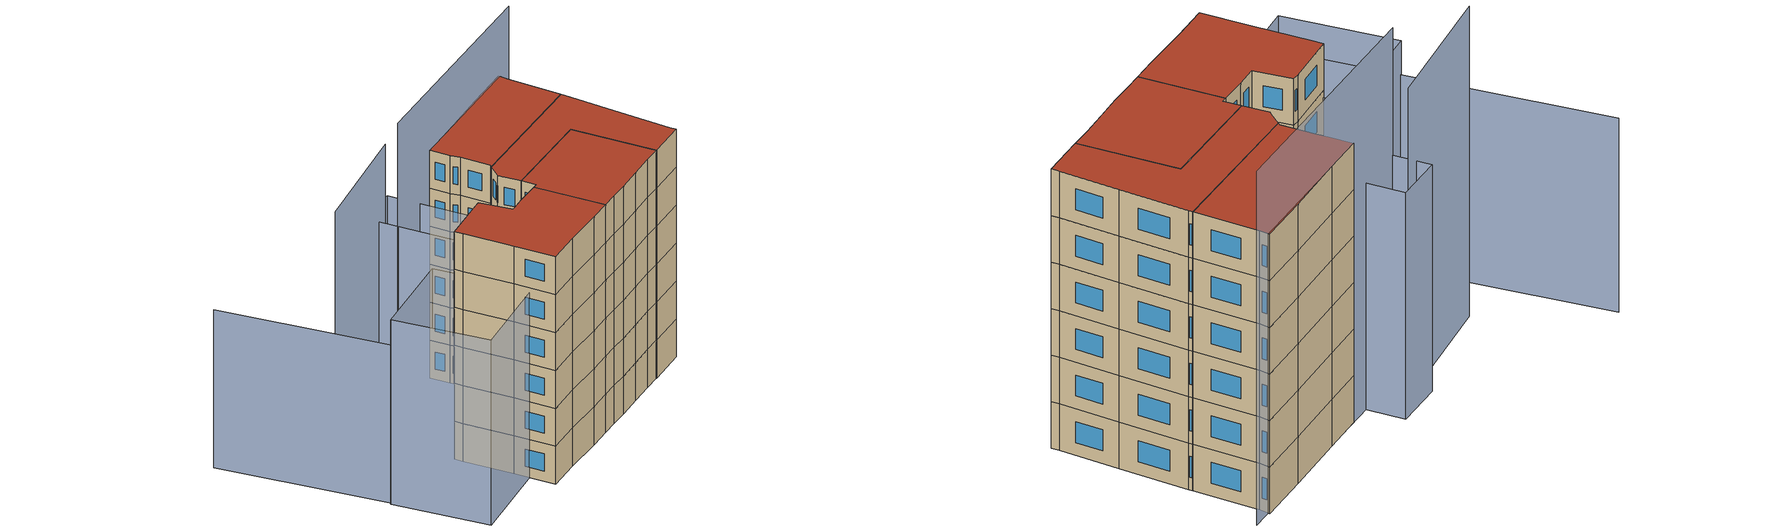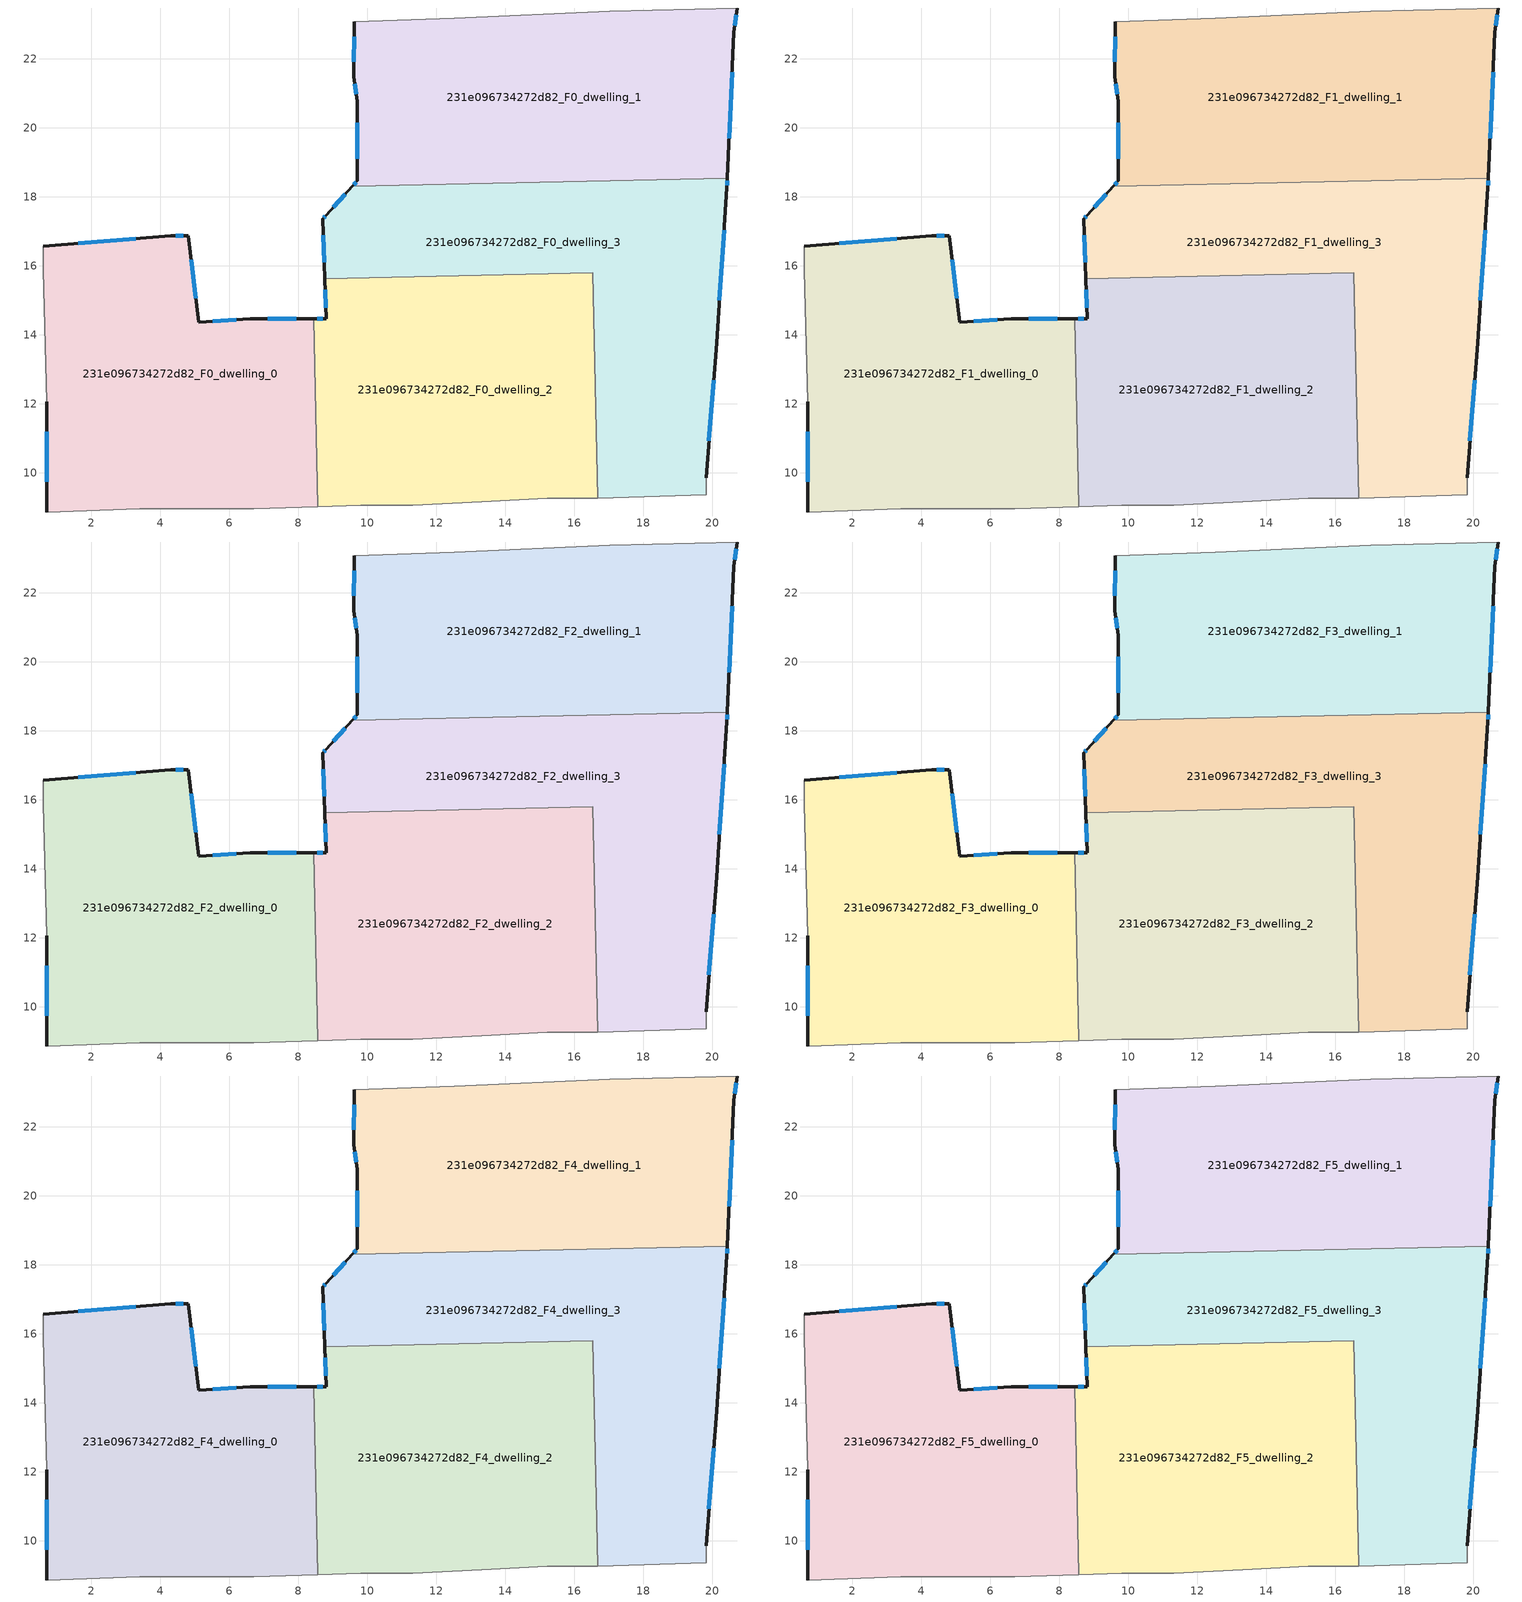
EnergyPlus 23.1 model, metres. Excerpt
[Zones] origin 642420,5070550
231e096734272d82_F0_dwelling_0
 floor ground (EU_floor_Construction): 8.45,14.46 8.56,9.02 6.71,8.96 3.41,8.96 0.71,8.86 0.71,12.07 0.61,15.87 0.61,16.57 4.31,16.87 4.81,16.87 5.11,14.37 6.61,14.46 z0
 wall outside (EU_wall_Construction): 0.71,12.07 0.71,8.86 / 8.45,14.46 6.61,14.46 5.11,14.37 4.81,16.87 4.31,16.87 0.61,16.57 z0:3
 wall adiabatic (EU_wall_Construction): 0.61,16.57 0.61,15.87 0.71,12.07 / 0.71,8.86 3.41,8.96 6.71,8.96 8.56,9.02 z0:3
 wall to 231e096734272d82_F0_dwelling_2 (EU_wall_Construction): 8.56,9.02 8.45,14.46 z0:3
 window (EU_Window_Construction): 0.71,11.18 0.71,9.74 / 3.29,16.79 1.63,16.65 / 4.68,16.87 4.45,16.87 / 5.03,15.05 4.9,16.18 / 6.2,14.44 5.53,14.39 / 7.94,14.46 7.12,14.46 z0.83:2.17
231e096734272d82_F0_dwelling_1
 floor ground (EU_floor_Construction): 20.73,23.47 20.63,22.77 20.44,18.53 9.57,18.3 9.72,18.47 9.72,20.77 9.62,21.47 9.62,23.07 12.52,23.17 17.02,23.37 z0
 wall outside (EU_wall_Construction): 9.62,23.07 9.62,21.47 9.72,20.77 9.72,18.47 9.57,18.3 / 20.44,18.53 20.63,22.77 20.73,23.47 z0:3
 wall adiabatic (EU_wall_Construction): 20.73,23.47 17.02,23.37 12.52,23.17 9.62,23.07 z0:3
 wall to 231e096734272d82_F0_dwelling_3 (EU_wall_Construction): 9.57,18.3 20.44,18.53 z0:3
 window (EU_Window_Construction): 9.68,18.42 9.61,18.35 / 9.72,20.14 9.72,19.1 / 9.64,21.28 9.69,20.96 / 9.62,22.63 9.62,21.91 / 20.65,22.96 20.7,23.28 / 20.49,19.7 20.57,21.6 z0.83:2.17
231e096734272d82_F0_dwelling_2
 floor ground (EU_floor_Construction): 16.54,15.79 16.67,9.26 16.62,9.26 15.22,9.26 13.32,9.16 11.31,9.06 9.81,9.06 8.56,9.02 8.45,14.46 8.81,14.46 8.78,15.62 z0
 wall outside (EU_wall_Construction): 8.78,15.62 8.81,14.46 8.45,14.46 z0:3
 wall adiabatic (EU_wall_Construction): 8.56,9.02 9.81,9.06 11.31,9.06 13.32,9.16 15.22,9.26 16.62,9.26 16.67,9.26 z0:3
 wall to 231e096734272d82_F0_dwelling_3 (EU_wall_Construction): 16.53,15.79 8.77,15.62 / 16.67,9.26 16.54,15.79 z0:3
 window (EU_Window_Construction): 8.71,14.46 8.55,14.46 / 8.79,15.3 8.8,14.78 z0.83:2.17
231e096734272d82_F0_dwelling_3
 floor ground (EU_floor_Construction): 20.44,18.53 20.43,18.26 20.12,13.76 19.82,9.86 19.82,9.36 16.67,9.26 16.54,15.79 8.78,15.62 8.72,17.37 8.82,17.47 9.57,18.3 z0
 wall outside (EU_wall_Construction): 19.82,9.86 20.12,13.76 20.43,18.26 20.44,18.53 / 9.57,18.3 8.82,17.47 8.72,17.37 8.78,15.62 z0:3
 wall adiabatic (EU_wall_Construction): 16.67,9.26 19.82,9.36 19.82,9.86 z0:3
 window (EU_Window_Construction): 19.9,10.93 20.04,12.69 / 8.73,16.89 8.76,16.1 / 8.79,17.44 8.74,17.39 / 9.36,18.07 9.02,17.7 / 20.43,18.34 20.43,18.46 / 20.21,15 20.34,17.02 z0.83:2.17
231e096734272d82_F1_dwelling_0
 floor to 231e096734272d82_F0_dwelling_0 (EU_floor_Construction): 8.45,14.46 8.56,9.02 6.71,8.96 3.41,8.96 0.71,8.86 0.71,12.07 0.61,15.87 0.61,16.57 4.31,16.87 4.81,16.87 5.11,14.37 6.61,14.46 z3
 wall outside (EU_wall_Construction): 0.71,12.07 0.71,8.86 / 8.45,14.46 6.61,14.46 5.11,14.37 4.81,16.87 4.31,16.87 0.61,16.57 z3:6
 wall adiabatic (EU_wall_Construction): 0.61,16.57 0.61,15.87 0.71,12.07 / 0.71,8.86 3.41,8.96 6.71,8.96 8.56,9.02 z3:6
 wall to 231e096734272d82_F1_dwelling_2 (EU_wall_Construction): 8.56,9.02 8.45,14.46 z3:6
 window (EU_Window_Construction): 0.71,11.18 0.71,9.74 / 3.29,16.79 1.63,16.65 / 4.68,16.87 4.45,16.87 / 5.03,15.05 4.9,16.18 / 6.2,14.44 5.53,14.39 / 7.94,14.46 7.12,14.46 z3.83:5.17
231e096734272d82_F1_dwelling_1
 floor to 231e096734272d82_F0_dwelling_1 (EU_floor_Construction): 20.73,23.47 20.63,22.77 20.44,18.53 9.57,18.3 9.72,18.47 9.72,20.77 9.62,21.47 9.62,23.07 12.52,23.17 17.02,23.37 z3
 wall outside (EU_wall_Construction): 9.62,23.07 9.62,21.47 9.72,20.77 9.72,18.47 9.57,18.3 / 20.44,18.53 20.63,22.77 20.73,23.47 z3:6
 wall adiabatic (EU_wall_Construction): 20.73,23.47 17.02,23.37 12.52,23.17 9.62,23.07 z3:6
 wall to 231e096734272d82_F1_dwelling_3 (EU_wall_Construction): 9.57,18.3 20.44,18.53 z3:6
 window (EU_Window_Construction): 9.68,18.42 9.61,18.35 / 9.72,20.14 9.72,19.1 / 9.64,21.28 9.69,20.96 / 9.62,22.63 9.62,21.91 / 20.65,22.96 20.7,23.28 / 20.49,19.7 20.57,21.6 z3.83:5.17
231e096734272d82_F1_dwelling_2
 floor to 231e096734272d82_F0_dwelling_2 (EU_floor_Construction): 16.53,15.79 16.67,9.26 16.62,9.26 15.22,9.26 13.32,9.16 11.31,9.06 9.81,9.06 8.56,9.02 8.45,14.46 8.81,14.46 8.77,15.62 z3
 wall outside (EU_wall_Construction): 8.78,15.62 8.81,14.46 8.45,14.46 z3:6
 wall adiabatic (EU_wall_Construction): 8.56,9.02 9.81,9.06 11.31,9.06 13.32,9.16 15.22,9.26 16.62,9.26 16.67,9.26 z3:6
 wall to 231e096734272d82_F1_dwelling_3 (EU_wall_Construction): 16.53,15.79 8.77,15.62 / 16.67,9.26 16.54,15.79 z3:6
 window (EU_Window_Construction): 8.71,14.46 8.55,14.46 / 8.79,15.3 8.8,14.78 z3.83:5.17
231e096734272d82_F1_dwelling_3
 floor to 231e096734272d82_F0_dwelling_3 (EU_floor_Construction): 20.44,18.53 20.42,18.26 20.12,13.76 19.82,9.86 19.82,9.36 16.67,9.26 16.53,15.79 8.77,15.62 8.72,17.37 8.82,17.47 9.57,18.3 z3
 wall outside (EU_wall_Construction): 19.82,9.86 20.12,13.76 20.43,18.26 20.44,18.53 / 9.57,18.3 8.82,17.47 8.72,17.37 8.78,15.62 z3:6
 wall adiabatic (EU_wall_Construction): 16.67,9.26 19.82,9.36 19.82,9.86 z3:6
 window (EU_Window_Construction): 19.9,10.93 20.04,12.69 / 8.73,16.89 8.76,16.1 / 8.79,17.44 8.74,17.39 / 9.36,18.07 9.02,17.7 / 20.43,18.34 20.43,18.46 / 20.21,15 20.34,17.02 z3.83:5.17
231e096734272d82_F2_dwelling_0
 floor to 231e096734272d82_F1_dwelling_0 (EU_floor_Construction): 8.45,14.46 8.56,9.02 6.71,8.96 3.41,8.96 0.71,8.86 0.71,12.07 0.61,15.87 0.61,16.57 4.31,16.87 4.81,16.87 5.11,14.37 6.61,14.46 z6
 wall outside (EU_wall_Construction): 0.71,12.07 0.71,8.86 / 8.45,14.46 6.61,14.46 5.11,14.37 4.81,16.87 4.31,16.87 0.61,16.57 z6:9
 wall adiabatic (EU_wall_Construction): 0.61,16.57 0.61,15.87 0.71,12.07 / 0.71,8.86 3.41,8.96 6.71,8.96 8.56,9.02 z6:9
 wall to 231e096734272d82_F2_dwelling_2 (EU_wall_Construction): 8.56,9.02 8.45,14.46 z6:9
 window (EU_Window_Construction): 0.71,11.18 0.71,9.74 / 3.29,16.79 1.63,16.65 / 4.68,16.87 4.45,16.87 / 5.03,15.05 4.9,16.18 / 6.2,14.44 5.53,14.39 / 7.94,14.46 7.12,14.46 z6.83:8.17
231e096734272d82_F2_dwelling_1
 floor to 231e096734272d82_F1_dwelling_1 (EU_floor_Construction): 20.73,23.47 20.63,22.77 20.44,18.53 9.57,18.3 9.72,18.47 9.72,20.77 9.62,21.47 9.62,23.07 12.52,23.17 17.02,23.37 z6
 wall outside (EU_wall_Construction): 9.62,23.07 9.62,21.47 9.72,20.77 9.72,18.47 9.57,18.3 / 20.44,18.53 20.63,22.77 20.73,23.47 z6:9
 wall adiabatic (EU_wall_Construction): 20.73,23.47 17.02,23.37 12.52,23.17 9.62,23.07 z6:9
 wall to 231e096734272d82_F2_dwelling_3 (EU_wall_Construction): 9.57,18.3 20.44,18.53 z6:9
 window (EU_Window_Construction): 9.68,18.42 9.61,18.35 / 9.72,20.14 9.72,19.1 / 9.64,21.28 9.69,20.96 / 9.62,22.63 9.62,21.91 / 20.65,22.96 20.7,23.28 / 20.49,19.7 20.57,21.6 z6.83:8.17
231e096734272d82_F2_dwelling_2
 floor to 231e096734272d82_F1_dwelling_2 (EU_floor_Construction): 16.53,15.79 16.67,9.26 16.62,9.26 15.22,9.26 13.32,9.16 11.31,9.06 9.81,9.06 8.56,9.02 8.45,14.46 8.81,14.46 8.77,15.62 z6
 wall outside (EU_wall_Construction): 8.78,15.62 8.81,14.46 8.45,14.46 z6:9
 wall adiabatic (EU_wall_Construction): 8.56,9.02 9.81,9.06 11.31,9.06 13.32,9.16 15.22,9.26 16.62,9.26 16.67,9.26 z6:9
 wall to 231e096734272d82_F2_dwelling_3 (EU_wall_Construction): 16.53,15.79 8.77,15.62 / 16.67,9.26 16.54,15.79 z6:9
 window (EU_Window_Construction): 8.71,14.46 8.55,14.46 / 8.79,15.3 8.8,14.78 z6.83:8.17
231e096734272d82_F2_dwelling_3
 floor to 231e096734272d82_F1_dwelling_3 (EU_floor_Construction): 20.44,18.53 20.42,18.26 20.12,13.76 19.82,9.86 19.82,9.36 16.67,9.26 16.53,15.79 8.77,15.62 8.72,17.37 8.82,17.47 9.57,18.3 z6
 wall outside (EU_wall_Construction): 19.82,9.86 20.12,13.76 20.43,18.26 20.44,18.53 / 9.57,18.3 8.82,17.47 8.72,17.37 8.78,15.62 z6:9
 wall adiabatic (EU_wall_Construction): 16.67,9.26 19.82,9.36 19.82,9.86 z6:9
 window (EU_Window_Construction): 19.9,10.93 20.04,12.69 / 8.73,16.89 8.76,16.1 / 8.79,17.44 8.74,17.39 / 9.36,18.07 9.02,17.7 / 20.43,18.34 20.43,18.46 / 20.21,15 20.34,17.02 z6.83:8.17
231e096734272d82_F3_dwelling_0
 floor to 231e096734272d82_F2_dwelling_0 (EU_floor_Construction): 8.45,14.46 8.56,9.02 6.71,8.96 3.41,8.96 0.71,8.86 0.71,12.07 0.61,15.87 0.61,16.57 4.31,16.87 4.81,16.87 5.11,14.37 6.61,14.46 z9
 wall outside (EU_wall_Construction): 0.71,12.07 0.71,8.86 / 8.45,14.46 6.61,14.46 5.11,14.37 4.81,16.87 4.31,16.87 0.61,16.57 z9:12
 wall adiabatic (EU_wall_Construction): 0.61,16.57 0.61,15.87 0.71,12.07 / 0.71,8.86 3.41,8.96 6.71,8.96 8.56,9.02 z9:12
 wall to 231e096734272d82_F3_dwelling_2 (EU_wall_Construction): 8.56,9.02 8.45,14.46 z9:12
 window (EU_Window_Construction): 0.71,11.18 0.71,9.74 / 3.29,16.79 1.63,16.65 / 4.68,16.87 4.45,16.87 / 5.03,15.05 4.9,16.18 / 6.2,14.44 5.53,14.39 / 7.94,14.46 7.12,14.46 z9.83:11.17
231e096734272d82_F3_dwelling_1
 floor to 231e096734272d82_F2_dwelling_1 (EU_floor_Construction): 20.73,23.47 20.63,22.77 20.44,18.53 9.57,18.3 9.72,18.47 9.72,20.77 9.62,21.47 9.62,23.07 12.52,23.17 17.02,23.37 z9
 wall outside (EU_wall_Construction): 9.62,23.07 9.62,21.47 9.72,20.77 9.72,18.47 9.57,18.3 / 20.44,18.53 20.63,22.77 20.73,23.47 z9:12
 wall adiabatic (EU_wall_Construction): 20.73,23.47 17.02,23.37 12.52,23.17 9.62,23.07 z9:12
 wall to 231e096734272d82_F3_dwelling_3 (EU_wall_Construction): 9.57,18.3 20.44,18.53 z9:12
 window (EU_Window_Construction): 9.68,18.42 9.61,18.35 / 9.72,20.14 9.72,19.1 / 9.64,21.28 9.69,20.96 / 9.62,22.63 9.62,21.91 / 20.65,22.96 20.7,23.28 / 20.49,19.7 20.57,21.6 z9.83:11.17
231e096734272d82_F3_dwelling_2
 floor to 231e096734272d82_F2_dwelling_2 (EU_floor_Construction): 16.53,15.79 16.67,9.26 16.62,9.26 15.22,9.26 13.32,9.16 11.31,9.06 9.81,9.06 8.56,9.02 8.45,14.46 8.81,14.46 8.77,15.62 z9
 wall outside (EU_wall_Construction): 8.78,15.62 8.81,14.46 8.45,14.46 z9:12
 wall adiabatic (EU_wall_Construction): 8.56,9.02 9.81,9.06 11.31,9.06 13.32,9.16 15.22,9.26 16.62,9.26 16.67,9.26 z9:12
 wall to 231e096734272d82_F3_dwelling_3 (EU_wall_Construction): 16.53,15.79 8.77,15.62 / 16.67,9.26 16.54,15.79 z9:12
 window (EU_Window_Construction): 8.71,14.46 8.55,14.46 / 8.79,15.3 8.8,14.78 z9.83:11.17
231e096734272d82_F3_dwelling_3
 floor to 231e096734272d82_F2_dwelling_3 (EU_floor_Construction): 20.44,18.53 20.42,18.26 20.12,13.76 19.82,9.86 19.82,9.36 16.67,9.26 16.53,15.79 8.77,15.62 8.72,17.37 8.82,17.47 9.57,18.3 z9
 wall outside (EU_wall_Construction): 19.82,9.86 20.12,13.76 20.43,18.26 20.44,18.53 / 9.57,18.3 8.82,17.47 8.72,17.37 8.78,15.62 z9:12
 wall adiabatic (EU_wall_Construction): 16.67,9.26 19.82,9.36 19.82,9.86 z9:12
 window (EU_Window_Construction): 19.9,10.93 20.04,12.69 / 8.73,16.89 8.76,16.1 / 8.79,17.44 8.74,17.39 / 9.36,18.07 9.02,17.7 / 20.43,18.34 20.43,18.46 / 20.21,15 20.34,17.02 z9.83:11.17
231e096734272d82_F4_dwelling_0
 floor to 231e096734272d82_F3_dwelling_0 (EU_floor_Construction): 8.45,14.46 8.56,9.02 6.71,8.96 3.41,8.96 0.71,8.86 0.71,12.07 0.61,15.87 0.61,16.57 4.31,16.87 4.81,16.87 5.11,14.37 6.61,14.46 z12
 wall outside (EU_wall_Construction): 0.71,12.07 0.71,8.86 / 8.45,14.46 6.61,14.46 5.11,14.37 4.81,16.87 4.31,16.87 0.61,16.57 z12:15
 wall adiabatic (EU_wall_Construction): 0.61,16.57 0.61,15.87 0.71,12.07 / 0.71,8.86 3.41,8.96 6.71,8.96 8.56,9.02 z12:15
 wall to 231e096734272d82_F4_dwelling_2 (EU_wall_Construction): 8.56,9.02 8.45,14.46 z12:15
 window (EU_Window_Construction): 0.71,11.18 0.71,9.74 / 3.29,16.79 1.63,16.65 / 4.68,16.87 4.45,16.87 / 5.03,15.05 4.9,16.18 / 6.2,14.44 5.53,14.39 / 7.94,14.46 7.12,14.46 z12.83:14.17
231e096734272d82_F4_dwelling_1
 floor to 231e096734272d82_F3_dwelling_1 (EU_floor_Construction): 20.73,23.47 20.63,22.77 20.44,18.53 9.57,18.3 9.72,18.47 9.72,20.77 9.62,21.47 9.62,23.07 12.52,23.17 17.02,23.37 z12
 wall outside (EU_wall_Construction): 9.62,23.07 9.62,21.47 9.72,20.77 9.72,18.47 9.57,18.3 / 20.44,18.53 20.63,22.77 20.73,23.47 z12:15
 wall adiabatic (EU_wall_Construction): 20.73,23.47 17.02,23.37 12.52,23.17 9.62,23.07 z12:15
 wall to 231e096734272d82_F4_dwelling_3 (EU_wall_Construction): 9.57,18.3 20.44,18.53 z12:15
 window (EU_Window_Construction): 9.68,18.42 9.61,18.35 / 9.72,20.14 9.72,19.1 / 9.64,21.28 9.69,20.96 / 9.62,22.63 9.62,21.91 / 20.65,22.96 20.7,23.28 / 20.49,19.7 20.57,21.6 z12.83:14.17
231e096734272d82_F4_dwelling_2
 floor to 231e096734272d82_F3_dwelling_2 (EU_floor_Construction): 16.53,15.79 16.67,9.26 16.62,9.26 15.22,9.26 13.32,9.16 11.31,9.06 9.81,9.06 8.56,9.02 8.45,14.46 8.81,14.46 8.77,15.62 z12
 wall outside (EU_wall_Construction): 8.78,15.62 8.81,14.46 8.45,14.46 z12:15
 wall adiabatic (EU_wall_Construction): 8.56,9.02 9.81,9.06 11.31,9.06 13.32,9.16 15.22,9.26 16.62,9.26 16.67,9.26 z12:15
 wall to 231e096734272d82_F4_dwelling_3 (EU_wall_Construction): 16.53,15.79 8.77,15.62 / 16.67,9.26 16.54,15.79 z12:15
 window (EU_Window_Construction): 8.71,14.46 8.55,14.46 / 8.79,15.3 8.8,14.78 z12.83:14.17
231e096734272d82_F4_dwelling_3
 floor to 231e096734272d82_F3_dwelling_3 (EU_floor_Construction): 20.44,18.53 20.42,18.26 20.12,13.76 19.82,9.86 19.82,9.36 16.67,9.26 16.53,15.79 8.77,15.62 8.72,17.37 8.82,17.47 9.57,18.3 z12
 wall outside (EU_wall_Construction): 19.82,9.86 20.12,13.76 20.43,18.26 20.44,18.53 / 9.57,18.3 8.82,17.47 8.72,17.37 8.78,15.62 z12:15
 wall adiabatic (EU_wall_Construction): 16.67,9.26 19.82,9.36 19.82,9.86 z12:15
 window (EU_Window_Construction): 19.9,10.93 20.04,12.69 / 8.73,16.89 8.76,16.1 / 8.79,17.44 8.74,17.39 / 9.36,18.07 9.02,17.7 / 20.43,18.34 20.43,18.46 / 20.21,15 20.34,17.02 z12.83:14.17
231e096734272d82_F5_dwelling_0
 floor to 231e096734272d82_F4_dwelling_0 (EU_floor_Construction): 8.45,14.46 8.56,9.02 6.71,8.96 3.41,8.96 0.71,8.86 0.71,12.07 0.61,15.87 0.61,16.57 4.31,16.87 4.81,16.87 5.11,14.37 6.61,14.46 z15
 wall outside (EU_wall_Construction): 0.71,12.07 0.71,8.86 / 8.45,14.46 6.61,14.46 5.11,14.37 4.81,16.87 4.31,16.87 0.61,16.57 z15:18
 wall adiabatic (EU_wall_Construction): 0.61,16.57 0.61,15.87 0.71,12.07 / 0.71,8.86 3.41,8.96 6.71,8.96 8.56,9.02 z15:18
 wall to 231e096734272d82_F5_dwelling_2 (EU_wall_Construction): 8.56,9.02 8.45,14.46 z15:18
 window (EU_Window_Construction): 0.71,11.18 0.71,9.74 / 3.29,16.79 1.63,16.65 / 4.68,16.87 4.45,16.87 / 5.03,15.05 4.9,16.18 / 6.2,14.44 5.53,14.39 / 7.94,14.46 7.12,14.46 z15.83:17.17
 roof outside (EU_roof_Construction): 8.56,9.02 8.45,14.46 6.61,14.46 5.11,14.37 4.81,16.87 4.31,16.87 0.61,16.57 0.61,15.87 0.71,12.07 0.71,8.86 3.41,8.96 6.71,8.96 z18
231e096734272d82_F5_dwelling_1
 floor to 231e096734272d82_F4_dwelling_1 (EU_floor_Construction): 20.73,23.47 20.63,22.77 20.44,18.53 9.57,18.3 9.72,18.47 9.72,20.77 9.62,21.47 9.62,23.07 12.52,23.17 17.02,23.37 z15
 wall outside (EU_wall_Construction): 9.62,23.07 9.62,21.47 9.72,20.77 9.72,18.47 9.57,18.3 / 20.44,18.53 20.63,22.77 20.73,23.47 z15:18
 wall adiabatic (EU_wall_Construction): 20.73,23.47 17.02,23.37 12.52,23.17 9.62,23.07 z15:18
 wall to 231e096734272d82_F5_dwelling_3 (EU_wall_Construction): 9.57,18.3 20.44,18.53 z15:18
 window (EU_Window_Construction): 9.68,18.42 9.61,18.35 / 9.72,20.14 9.72,19.1 / 9.64,21.28 9.69,20.96 / 9.62,22.63 9.62,21.91 / 20.65,22.96 20.7,23.28 / 20.49,19.7 20.57,21.6 z15.83:17.17
 roof outside (EU_roof_Construction): 20.44,18.53 20.63,22.77 20.73,23.47 17.02,23.37 12.52,23.17 9.62,23.07 9.62,21.47 9.72,20.77 9.72,18.47 9.57,18.3 z18
231e096734272d82_F5_dwelling_2
 floor to 231e096734272d82_F4_dwelling_2 (EU_floor_Construction): 16.53,15.79 16.67,9.26 16.62,9.26 15.22,9.26 13.32,9.16 11.31,9.06 9.81,9.06 8.56,9.02 8.45,14.46 8.81,14.46 8.77,15.62 z15
 wall outside (EU_wall_Construction): 8.78,15.62 8.81,14.46 8.45,14.46 z15:18
 wall adiabatic (EU_wall_Construction): 8.56,9.02 9.81,9.06 11.31,9.06 13.32,9.16 15.22,9.26 16.62,9.26 16.67,9.26 z15:18
 wall to 231e096734272d82_F5_dwelling_3 (EU_wall_Construction): 16.53,15.79 8.77,15.62 / 16.67,9.26 16.54,15.79 z15:18
 window (EU_Window_Construction): 8.71,14.46 8.55,14.46 / 8.79,15.3 8.8,14.78 z15.83:17.17
 roof outside (EU_roof_Construction): 16.67,9.26 16.54,15.79 8.78,15.62 8.81,14.46 8.45,14.46 8.56,9.02 9.81,9.06 11.31,9.06 13.32,9.16 15.22,9.26 16.62,9.26 z18
231e096734272d82_F5_dwelling_3
 floor to 231e096734272d82_F4_dwelling_3 (EU_floor_Construction): 20.44,18.53 20.42,18.26 20.12,13.76 19.82,9.86 19.82,9.36 16.67,9.26 16.53,15.79 8.77,15.62 8.72,17.37 8.82,17.47 9.57,18.3 z15
 wall outside (EU_wall_Construction): 19.82,9.86 20.12,13.76 20.43,18.26 20.44,18.53 / 9.57,18.3 8.82,17.47 8.72,17.37 8.78,15.62 z15:18
 wall adiabatic (EU_wall_Construction): 16.67,9.26 19.82,9.36 19.82,9.86 z15:18
 window (EU_Window_Construction): 19.9,10.93 20.04,12.69 / 8.73,16.89 8.76,16.1 / 8.79,17.44 8.74,17.39 / 9.36,18.07 9.02,17.7 / 20.43,18.34 20.43,18.46 / 20.21,15 20.34,17.02 z15.83:17.17
 roof outside (EU_roof_Construction): 19.82,9.36 19.82,9.86 20.12,13.76 20.43,18.26 20.44,18.53 9.57,18.3 8.82,17.47 8.72,17.37 8.78,15.62 16.54,15.79 16.67,9.26 z18
shading: -7.89,30.68 -5.97,10.49 z0:12.5; -6.18,10.28 -6.81,17.64 / -6.81,17.64 0.61,18.27 / 0.61,18.27 1.24,10.91 / 1.24,10.91 -6.18,10.28 / 4.78,17.66 4.6,25.4 / 4.6,25.4 8.01,25.48 / 8.01,25.48 8.19,17.74 / 8.19,17.74 4.78,17.66 z0:14.6; 5.91,24.57 -3.73,23.47 z0:20; 22.17,23.41 4.59,22.93 z0:22.8
[Building]
EU S2 Campaign: North Axis=0; Terrain=City; Solar Distribution=FullExterior
[Site:Location]
Lyon-Bron: Latitude=45.75; Longitude=5; Time Zone=1; Elevation=198
[SizingPeriod:WeatherFileDays]
AnnualSizingPeriod: Begin Month=1; Begin Day of Month=1; End Month=12; End Day of Month=31; Day of Week for Start Day=Monday; Use Weather File Daylight Saving Period=No; Use Weather File Rain and Snow Indicators=No
[MATERIAL]
EU_InternalMass_Material: Roughness=MediumRough; Thickness=0.1; Conductivity=1; Density=1800; Specific Heat=900; Thermal Absorptance=0.9; Solar Absorptance=0.7; Visible Absorptance=0.7
[MATERIAL:NOMASS] Roughness=MediumRough; Thermal Absorptance=0.9; Solar Absorptance=0.7; Visible Absorptance=0.7
Name | Thermal Resistance
EU_wall_NoMass | 0.87146
EU_roof_NoMass | 0.842276
EU_floor_NoMass | 0.496999
[WINDOWMATERIAL:SIMPLEGLAZINGSYSTEM]
EU_Window_SimpleGlazing: UFactor=2.2525; Solar Heat Gain Coefficient=0.76; Visible Transmittance=0.76
[CONSTRUCTION]
EU_wall_Construction: EU_wall_NoMass
EU_roof_Construction: EU_roof_NoMass
EU_floor_Construction: EU_floor_NoMass
EU_Window_Construction: EU_Window_SimpleGlazing
EU_InternalMass_Construction: EU_InternalMass_Material
[ZONE] Type=1; Multiplier=1; Ceiling Height=autocalculate; Floor Area=autocalculate; Part of Total Floor Area=Yes
Name | Volume
231e096734272d82_F0_dwelling_0 | 158.548
231e096734272d82_F1_dwelling_0; 231e096734272d82_F2_dwelling_0; 231e096734272d82_F3_dwelling_0; 231e096734272d82_F4_dwelling_0; 231e096734272d82_F5_dwelling_0 | 158.55
231e096734272d82_F0_dwelling_1 | 158.544
231e096734272d82_F1_dwelling_1; 231e096734272d82_F2_dwelling_1; 231e096734272d82_F3_dwelling_1; 231e096734272d82_F4_dwelling_1; 231e096734272d82_F5_dwelling_1 | 158.547
231e096734272d82_F0_dwelling_2 | 158.543
231e096734272d82_F1_dwelling_2; 231e096734272d82_F2_dwelling_2; 231e096734272d82_F3_dwelling_2; 231e096734272d82_F4_dwelling_2; 231e096734272d82_F5_dwelling_2 | 158.542
231e096734272d82_F0_dwelling_3 | 158.563
231e096734272d82_F1_dwelling_3; 231e096734272d82_F2_dwelling_3; 231e096734272d82_F3_dwelling_3; 231e096734272d82_F4_dwelling_3; 231e096734272d82_F5_dwelling_3 | 158.562
[INTERNALMASS] Construction=EU_InternalMass_Construction
Name | Zone or ZoneList | Surface Area
231e096734272d82_F0_dwelling_0_EU_InternalMass | 231e096734272d82_F0_dwelling_0 | 52.8497
231e096734272d82_F0_dwelling_1_EU_InternalMass | 231e096734272d82_F0_dwelling_1 | 52.847
231e096734272d82_F0_dwelling_2_EU_InternalMass | 231e096734272d82_F0_dwelling_2 | 52.8473
231e096734272d82_F0_dwelling_3_EU_InternalMass | 231e096734272d82_F0_dwelling_3 | 52.8544
231e096734272d82_F1_dwelling_0_EU_InternalMass | 231e096734272d82_F1_dwelling_0 | 52.8497
231e096734272d82_F1_dwelling_1_EU_InternalMass | 231e096734272d82_F1_dwelling_1 | 52.847
231e096734272d82_F1_dwelling_2_EU_InternalMass | 231e096734272d82_F1_dwelling_2 | 52.8473
231e096734272d82_F1_dwelling_3_EU_InternalMass | 231e096734272d82_F1_dwelling_3 | 52.8544
231e096734272d82_F2_dwelling_0_EU_InternalMass | 231e096734272d82_F2_dwelling_0 | 52.8497
231e096734272d82_F2_dwelling_1_EU_InternalMass | 231e096734272d82_F2_dwelling_1 | 52.847
231e096734272d82_F2_dwelling_2_EU_InternalMass | 231e096734272d82_F2_dwelling_2 | 52.8473
231e096734272d82_F2_dwelling_3_EU_InternalMass | 231e096734272d82_F2_dwelling_3 | 52.8544
231e096734272d82_F3_dwelling_0_EU_InternalMass | 231e096734272d82_F3_dwelling_0 | 52.8497
231e096734272d82_F3_dwelling_1_EU_InternalMass | 231e096734272d82_F3_dwelling_1 | 52.847
231e096734272d82_F3_dwelling_2_EU_InternalMass | 231e096734272d82_F3_dwelling_2 | 52.8473
231e096734272d82_F3_dwelling_3_EU_InternalMass | 231e096734272d82_F3_dwelling_3 | 52.8544
231e096734272d82_F4_dwelling_0_EU_InternalMass | 231e096734272d82_F4_dwelling_0 | 52.8497
231e096734272d82_F4_dwelling_1_EU_InternalMass | 231e096734272d82_F4_dwelling_1 | 52.847
231e096734272d82_F4_dwelling_2_EU_InternalMass | 231e096734272d82_F4_dwelling_2 | 52.8473
231e096734272d82_F4_dwelling_3_EU_InternalMass | 231e096734272d82_F4_dwelling_3 | 52.8544
231e096734272d82_F5_dwelling_0_EU_InternalMass | 231e096734272d82_F5_dwelling_0 | 52.8497
231e096734272d82_F5_dwelling_1_EU_InternalMass | 231e096734272d82_F5_dwelling_1 | 52.847
231e096734272d82_F5_dwelling_2_EU_InternalMass | 231e096734272d82_F5_dwelling_2 | 52.8473
231e096734272d82_F5_dwelling_3_EU_InternalMass | 231e096734272d82_F5_dwelling_3 | 52.8544
[OTHEREQUIPMENT] Fuel Type=Electricity; Design Level Calculation Method=Watts/Area; Power per Zone Floor Area=1; Fraction Latent=0; Fraction Radiant=0; Fraction Lost=0; Carbon Dioxide Generation Rate=0; EndUse Subcategory=EU_Step8_InternalGains
Name | Zone or ZoneList or Space or SpaceList | Schedule
EU_Step8_InternalGain_231e096734272d82_F0_dwelling_0_f000 | 231e096734272d82_F0_dwelling_0 | EU_Step8_GainSchedule_231e096734272d82_F0_dwelling_0_f000
EU_Step8_InternalGain_231e096734272d82_F0_dwelling_1_f000 | 231e096734272d82_F0_dwelling_1 | EU_Step8_GainSchedule_231e096734272d82_F0_dwelling_1_f000
EU_Step8_InternalGain_231e096734272d82_F0_dwelling_2_f000 | 231e096734272d82_F0_dwelling_2 | EU_Step8_GainSchedule_231e096734272d82_F0_dwelling_2_f000
EU_Step8_InternalGain_231e096734272d82_F0_dwelling_3_f000 | 231e096734272d82_F0_dwelling_3 | EU_Step8_GainSchedule_231e096734272d82_F0_dwelling_3_f000
EU_Step8_InternalGain_231e096734272d82_F1_dwelling_0_f000 | 231e096734272d82_F1_dwelling_0 | EU_Step8_GainSchedule_231e096734272d82_F1_dwelling_0_f000
EU_Step8_InternalGain_231e096734272d82_F1_dwelling_1_f000 | 231e096734272d82_F1_dwelling_1 | EU_Step8_GainSchedule_231e096734272d82_F1_dwelling_1_f000
EU_Step8_InternalGain_231e096734272d82_F1_dwelling_2_f000 | 231e096734272d82_F1_dwelling_2 | EU_Step8_GainSchedule_231e096734272d82_F1_dwelling_2_f000
EU_Step8_InternalGain_231e096734272d82_F1_dwelling_3_f000 | 231e096734272d82_F1_dwelling_3 | EU_Step8_GainSchedule_231e096734272d82_F1_dwelling_3_f000
EU_Step8_InternalGain_231e096734272d82_F2_dwelling_0_f000 | 231e096734272d82_F2_dwelling_0 | EU_Step8_GainSchedule_231e096734272d82_F2_dwelling_0_f000
EU_Step8_InternalGain_231e096734272d82_F2_dwelling_1_f000 | 231e096734272d82_F2_dwelling_1 | EU_Step8_GainSchedule_231e096734272d82_F2_dwelling_1_f000
EU_Step8_InternalGain_231e096734272d82_F2_dwelling_2_f000 | 231e096734272d82_F2_dwelling_2 | EU_Step8_GainSchedule_231e096734272d82_F2_dwelling_2_f000
EU_Step8_InternalGain_231e096734272d82_F2_dwelling_3_f000 | 231e096734272d82_F2_dwelling_3 | EU_Step8_GainSchedule_231e096734272d82_F2_dwelling_3_f000
EU_Step8_InternalGain_231e096734272d82_F3_dwelling_0_f000 | 231e096734272d82_F3_dwelling_0 | EU_Step8_GainSchedule_231e096734272d82_F3_dwelling_0_f000
EU_Step8_InternalGain_231e096734272d82_F3_dwelling_1_f000 | 231e096734272d82_F3_dwelling_1 | EU_Step8_GainSchedule_231e096734272d82_F3_dwelling_1_f000
EU_Step8_InternalGain_231e096734272d82_F3_dwelling_2_f000 | 231e096734272d82_F3_dwelling_2 | EU_Step8_GainSchedule_231e096734272d82_F3_dwelling_2_f000
EU_Step8_InternalGain_231e096734272d82_F3_dwelling_3_f000 | 231e096734272d82_F3_dwelling_3 | EU_Step8_GainSchedule_231e096734272d82_F3_dwelling_3_f000
EU_Step8_InternalGain_231e096734272d82_F4_dwelling_0_f000 | 231e096734272d82_F4_dwelling_0 | EU_Step8_GainSchedule_231e096734272d82_F4_dwelling_0_f000
EU_Step8_InternalGain_231e096734272d82_F4_dwelling_1_f000 | 231e096734272d82_F4_dwelling_1 | EU_Step8_GainSchedule_231e096734272d82_F4_dwelling_1_f000
EU_Step8_InternalGain_231e096734272d82_F4_dwelling_2_f000 | 231e096734272d82_F4_dwelling_2 | EU_Step8_GainSchedule_231e096734272d82_F4_dwelling_2_f000
EU_Step8_InternalGain_231e096734272d82_F4_dwelling_3_f000 | 231e096734272d82_F4_dwelling_3 | EU_Step8_GainSchedule_231e096734272d82_F4_dwelling_3_f000
EU_Step8_InternalGain_231e096734272d82_F5_dwelling_0_f000 | 231e096734272d82_F5_dwelling_0 | EU_Step8_GainSchedule_231e096734272d82_F5_dwelling_0_f000
EU_Step8_InternalGain_231e096734272d82_F5_dwelling_1_f000 | 231e096734272d82_F5_dwelling_1 | EU_Step8_GainSchedule_231e096734272d82_F5_dwelling_1_f000
EU_Step8_InternalGain_231e096734272d82_F5_dwelling_2_f000 | 231e096734272d82_F5_dwelling_2 | EU_Step8_GainSchedule_231e096734272d82_F5_dwelling_2_f000
EU_Step8_InternalGain_231e096734272d82_F5_dwelling_3_f000 | 231e096734272d82_F5_dwelling_3 | EU_Step8_GainSchedule_231e096734272d82_F5_dwelling_3_f000
[ZONEVENTILATION:DESIGNFLOWRATE] Schedule=EU_AlwaysOn; Design Flow Rate Calculation Method=AirChanges/Hour; Air Changes per Hour=0.425; Ventilation Type=Natural; Fan Pressure Rise=0; Fan Total Efficiency=1; Constant Term Coefficient=1; Temperature Term Coefficient=0; Velocity Term Coefficient=0; Velocity Squared Term Coefficient=0; Minimum Indoor Temperature=-100; Maximum Indoor Temperature=100; Delta Temperature=-100; Minimum Outdoor Temperature=-100; Maximum Outdoor Temperature=100; Maximum Wind Speed=40
Name | Zone or ZoneList or Space or SpaceList
EU_ConstantAir_231e096734272d82_F0_dwelling_0 | 231e096734272d82_F0_dwelling_0
EU_ConstantAir_231e096734272d82_F0_dwelling_1 | 231e096734272d82_F0_dwelling_1
EU_ConstantAir_231e096734272d82_F0_dwelling_2 | 231e096734272d82_F0_dwelling_2
EU_ConstantAir_231e096734272d82_F0_dwelling_3 | 231e096734272d82_F0_dwelling_3
EU_ConstantAir_231e096734272d82_F1_dwelling_0 | 231e096734272d82_F1_dwelling_0
EU_ConstantAir_231e096734272d82_F1_dwelling_1 | 231e096734272d82_F1_dwelling_1
EU_ConstantAir_231e096734272d82_F1_dwelling_2 | 231e096734272d82_F1_dwelling_2
EU_ConstantAir_231e096734272d82_F1_dwelling_3 | 231e096734272d82_F1_dwelling_3
EU_ConstantAir_231e096734272d82_F2_dwelling_0 | 231e096734272d82_F2_dwelling_0
EU_ConstantAir_231e096734272d82_F2_dwelling_1 | 231e096734272d82_F2_dwelling_1
EU_ConstantAir_231e096734272d82_F2_dwelling_2 | 231e096734272d82_F2_dwelling_2
EU_ConstantAir_231e096734272d82_F2_dwelling_3 | 231e096734272d82_F2_dwelling_3
EU_ConstantAir_231e096734272d82_F3_dwelling_0 | 231e096734272d82_F3_dwelling_0
EU_ConstantAir_231e096734272d82_F3_dwelling_1 | 231e096734272d82_F3_dwelling_1
EU_ConstantAir_231e096734272d82_F3_dwelling_2 | 231e096734272d82_F3_dwelling_2
EU_ConstantAir_231e096734272d82_F3_dwelling_3 | 231e096734272d82_F3_dwelling_3
EU_ConstantAir_231e096734272d82_F4_dwelling_0 | 231e096734272d82_F4_dwelling_0
EU_ConstantAir_231e096734272d82_F4_dwelling_1 | 231e096734272d82_F4_dwelling_1
EU_ConstantAir_231e096734272d82_F4_dwelling_2 | 231e096734272d82_F4_dwelling_2
EU_ConstantAir_231e096734272d82_F4_dwelling_3 | 231e096734272d82_F4_dwelling_3
EU_ConstantAir_231e096734272d82_F5_dwelling_0 | 231e096734272d82_F5_dwelling_0
EU_ConstantAir_231e096734272d82_F5_dwelling_1 | 231e096734272d82_F5_dwelling_1
EU_ConstantAir_231e096734272d82_F5_dwelling_2 | 231e096734272d82_F5_dwelling_2
EU_ConstantAir_231e096734272d82_F5_dwelling_3 | 231e096734272d82_F5_dwelling_3
[HVACTEMPLATE:THERMOSTAT] Constant Heating Setpoint=20; Constant Cooling Setpoint=50
EU_HeatOnly_231e096734272d82_F0_dwelling_0; EU_HeatOnly_231e096734272d82_F0_dwelling_1; EU_HeatOnly_231e096734272d82_F0_dwelling_2; EU_HeatOnly_231e096734272d82_F0_dwelling_3; EU_HeatOnly_231e096734272d82_F1_dwelling_0; EU_HeatOnly_231e096734272d82_F1_dwelling_1; EU_HeatOnly_231e096734272d82_F1_dwelling_2; EU_HeatOnly_231e096734272d82_F1_dwelling_3; EU_HeatOnly_231e096734272d82_F2_dwelling_0; EU_HeatOnly_231e096734272d82_F2_dwelling_1; EU_HeatOnly_231e096734272d82_F2_dwelling_2; EU_HeatOnly_231e096734272d82_F2_dwelling_3; EU_HeatOnly_231e096734272d82_F3_dwelling_0; EU_HeatOnly_231e096734272d82_F3_dwelling_1; EU_HeatOnly_231e096734272d82_F3_dwelling_2; EU_HeatOnly_231e096734272d82_F3_dwelling_3; EU_HeatOnly_231e096734272d82_F4_dwelling_0; EU_HeatOnly_231e096734272d82_F4_dwelling_1; EU_HeatOnly_231e096734272d82_F4_dwelling_2; EU_HeatOnly_231e096734272d82_F4_dwelling_3; EU_HeatOnly_231e096734272d82_F5_dwelling_0; EU_HeatOnly_231e096734272d82_F5_dwelling_1; EU_HeatOnly_231e096734272d82_F5_dwelling_2; EU_HeatOnly_231e096734272d82_F5_dwelling_3
[HVACTEMPLATE:ZONE:IDEALLOADSAIRSYSTEM] System Availability Schedule=EU_AlwaysOn; Maximum Heating Supply Air Temperature=50; Minimum Cooling Supply Air Temperature=13; Maximum Heating Supply Air Humidity Ratio=0.0156; Minimum Cooling Supply Air Humidity Ratio=0.0077; Heating Limit=NoLimit; Cooling Limit=NoLimit; Heating Availability Schedule=EU_AlwaysOn; Cooling Availability Schedule=EU_CoolingOff; Dehumidification Control Type=ConstantSensibleHeatRatio; Cooling Sensible Heat Ratio=0.7; Dehumidification Setpoint=60; Humidification Control Type=None; Humidification Setpoint=30; Outdoor Air Method=None; Outdoor Air Flow Rate per Person=0.00944; Outdoor Air Flow Rate per Zone Floor Area=0; Outdoor Air Flow Rate per Zone=0; Demand Controlled Ventilation Type=None; Outdoor Air Economizer Type=NoEconomizer; Heat Recovery Type=None; Sensible Heat Recovery Effectiveness=0.7; Latent Heat Recovery Effectiveness=0.65
Name | Template Thermostat
231e096734272d82_F0_dwelling_0 | EU_HeatOnly_231e096734272d82_F0_dwelling_0
231e096734272d82_F0_dwelling_1 | EU_HeatOnly_231e096734272d82_F0_dwelling_1
231e096734272d82_F0_dwelling_2 | EU_HeatOnly_231e096734272d82_F0_dwelling_2
231e096734272d82_F0_dwelling_3 | EU_HeatOnly_231e096734272d82_F0_dwelling_3
231e096734272d82_F1_dwelling_0 | EU_HeatOnly_231e096734272d82_F1_dwelling_0
231e096734272d82_F1_dwelling_1 | EU_HeatOnly_231e096734272d82_F1_dwelling_1
231e096734272d82_F1_dwelling_2 | EU_HeatOnly_231e096734272d82_F1_dwelling_2
231e096734272d82_F1_dwelling_3 | EU_HeatOnly_231e096734272d82_F1_dwelling_3
231e096734272d82_F2_dwelling_0 | EU_HeatOnly_231e096734272d82_F2_dwelling_0
231e096734272d82_F2_dwelling_1 | EU_HeatOnly_231e096734272d82_F2_dwelling_1
231e096734272d82_F2_dwelling_2 | EU_HeatOnly_231e096734272d82_F2_dwelling_2
231e096734272d82_F2_dwelling_3 | EU_HeatOnly_231e096734272d82_F2_dwelling_3
231e096734272d82_F3_dwelling_0 | EU_HeatOnly_231e096734272d82_F3_dwelling_0
231e096734272d82_F3_dwelling_1 | EU_HeatOnly_231e096734272d82_F3_dwelling_1
231e096734272d82_F3_dwelling_2 | EU_HeatOnly_231e096734272d82_F3_dwelling_2
231e096734272d82_F3_dwelling_3 | EU_HeatOnly_231e096734272d82_F3_dwelling_3
231e096734272d82_F4_dwelling_0 | EU_HeatOnly_231e096734272d82_F4_dwelling_0
231e096734272d82_F4_dwelling_1 | EU_HeatOnly_231e096734272d82_F4_dwelling_1
231e096734272d82_F4_dwelling_2 | EU_HeatOnly_231e096734272d82_F4_dwelling_2
231e096734272d82_F4_dwelling_3 | EU_HeatOnly_231e096734272d82_F4_dwelling_3
231e096734272d82_F5_dwelling_0 | EU_HeatOnly_231e096734272d82_F5_dwelling_0
231e096734272d82_F5_dwelling_1 | EU_HeatOnly_231e096734272d82_F5_dwelling_1
231e096734272d82_F5_dwelling_2 | EU_HeatOnly_231e096734272d82_F5_dwelling_2
231e096734272d82_F5_dwelling_3 | EU_HeatOnly_231e096734272d82_F5_dwelling_3
[SIZING:ZONE] Zone Cooling Design Supply Air Temperature Input Method=SupplyAirTemperature; Zone Cooling Design Supply Air Temperature=13; Zone Heating Design Supply Air Temperature Input Method=SupplyAirTemperature; Zone Heating Design Supply Air Temperature=50; Zone Cooling Design Supply Air Humidity Ratio=0.008; Zone Heating Design Supply Air Humidity Ratio=0.008; Cooling Design Air Flow Method=DesignDay; Cooling Design Air Flow Rate=0; Cooling Minimum Air Flow per Zone Floor Area=0.000762; Cooling Minimum Air Flow=0; Cooling Minimum Air Flow Fraction=0.2; Heating Design Air Flow Method=DesignDay; Heating Design Air Flow Rate=0; Heating Maximum Air Flow per Zone Floor Area=0.002032; Heating Maximum Air Flow=0.141576; Heating Maximum Air Flow Fraction=0.3; Account for Dedicated Outdoor Air System=No; Dedicated Outdoor Air System Control Strategy=NeutralSupplyAir; Dedicated Outdoor Air Low Setpoint Temperature for Design=autosize; Dedicated Outdoor Air High Setpoint Temperature for Design=autosize; Zone Load Sizing Method=Sensible Load Only No Latent Load; Zone Latent Cooling Design Supply Air Humidity Ratio Input Method=HumidityRatioDifference; Zone Cooling Design Supply Air Humidity Ratio Difference=0.005; Zone Latent Heating Design Supply Air Humidity Ratio Input Method=HumidityRatioDifference; Zone Humidification Design Supply Air Humidity Ratio Difference=0.005
231e096734272d82_F0_dwelling_0; 231e096734272d82_F0_dwelling_1; 231e096734272d82_F0_dwelling_2; 231e096734272d82_F0_dwelling_3; 231e096734272d82_F1_dwelling_0; 231e096734272d82_F1_dwelling_1; 231e096734272d82_F1_dwelling_2; 231e096734272d82_F1_dwelling_3; 231e096734272d82_F2_dwelling_0; 231e096734272d82_F2_dwelling_1; 231e096734272d82_F2_dwelling_2; 231e096734272d82_F2_dwelling_3; 231e096734272d82_F3_dwelling_0; 231e096734272d82_F3_dwelling_1; 231e096734272d82_F3_dwelling_2; 231e096734272d82_F3_dwelling_3; 231e096734272d82_F4_dwelling_0; 231e096734272d82_F4_dwelling_1; 231e096734272d82_F4_dwelling_2; 231e096734272d82_F4_dwelling_3; 231e096734272d82_F5_dwelling_0; 231e096734272d82_F5_dwelling_1; 231e096734272d82_F5_dwelling_2; 231e096734272d82_F5_dwelling_3
[SCHEDULE:CONSTANT]
Name | Hourly Value
EU_AlwaysOn | 1
EU_CoolingOff | 0
[SCHEDULE:FILE] Column Number=1; Rows to Skip at Top=0; Number of Hours of Data=8760; Column Separator=Comma; Interpolate to Timestep=No; Minutes per Item=60; Adjust Schedule for Daylight Savings=Yes
Name | File
EU_Step8_GainSchedule_231e096734272d82_F0_dwelling_0_f000 | ../../schedules/231e096734272d82/231e096734272d82_F0_dwelling_0_f000_gain.csv
EU_Step8_GainSchedule_231e096734272d82_F0_dwelling_1_f000 | ../../schedules/231e096734272d82/231e096734272d82_F0_dwelling_1_f000_gain.csv
EU_Step8_GainSchedule_231e096734272d82_F0_dwelling_2_f000 | ../../schedules/231e096734272d82/231e096734272d82_F0_dwelling_2_f000_gain.csv
EU_Step8_GainSchedule_231e096734272d82_F0_dwelling_3_f000 | ../../schedules/231e096734272d82/231e096734272d82_F0_dwelling_3_f000_gain.csv
EU_Step8_GainSchedule_231e096734272d82_F1_dwelling_0_f000 | ../../schedules/231e096734272d82/231e096734272d82_F1_dwelling_0_f000_gain.csv
EU_Step8_GainSchedule_231e096734272d82_F1_dwelling_1_f000 | ../../schedules/231e096734272d82/231e096734272d82_F1_dwelling_1_f000_gain.csv
EU_Step8_GainSchedule_231e096734272d82_F1_dwelling_2_f000 | ../../schedules/231e096734272d82/231e096734272d82_F1_dwelling_2_f000_gain.csv
EU_Step8_GainSchedule_231e096734272d82_F1_dwelling_3_f000 | ../../schedules/231e096734272d82/231e096734272d82_F1_dwelling_3_f000_gain.csv
EU_Step8_GainSchedule_231e096734272d82_F2_dwelling_0_f000 | ../../schedules/231e096734272d82/231e096734272d82_F2_dwelling_0_f000_gain.csv
EU_Step8_GainSchedule_231e096734272d82_F2_dwelling_1_f000 | ../../schedules/231e096734272d82/231e096734272d82_F2_dwelling_1_f000_gain.csv
EU_Step8_GainSchedule_231e096734272d82_F2_dwelling_2_f000 | ../../schedules/231e096734272d82/231e096734272d82_F2_dwelling_2_f000_gain.csv
EU_Step8_GainSchedule_231e096734272d82_F2_dwelling_3_f000 | ../../schedules/231e096734272d82/231e096734272d82_F2_dwelling_3_f000_gain.csv
EU_Step8_GainSchedule_231e096734272d82_F3_dwelling_0_f000 | ../../schedules/231e096734272d82/231e096734272d82_F3_dwelling_0_f000_gain.csv
EU_Step8_GainSchedule_231e096734272d82_F3_dwelling_1_f000 | ../../schedules/231e096734272d82/231e096734272d82_F3_dwelling_1_f000_gain.csv
EU_Step8_GainSchedule_231e096734272d82_F3_dwelling_2_f000 | ../../schedules/231e096734272d82/231e096734272d82_F3_dwelling_2_f000_gain.csv
EU_Step8_GainSchedule_231e096734272d82_F3_dwelling_3_f000 | ../../schedules/231e096734272d82/231e096734272d82_F3_dwelling_3_f000_gain.csv
EU_Step8_GainSchedule_231e096734272d82_F4_dwelling_0_f000 | ../../schedules/231e096734272d82/231e096734272d82_F4_dwelling_0_f000_gain.csv
EU_Step8_GainSchedule_231e096734272d82_F4_dwelling_1_f000 | ../../schedules/231e096734272d82/231e096734272d82_F4_dwelling_1_f000_gain.csv
EU_Step8_GainSchedule_231e096734272d82_F4_dwelling_2_f000 | ../../schedules/231e096734272d82/231e096734272d82_F4_dwelling_2_f000_gain.csv
EU_Step8_GainSchedule_231e096734272d82_F4_dwelling_3_f000 | ../../schedules/231e096734272d82/231e096734272d82_F4_dwelling_3_f000_gain.csv
EU_Step8_GainSchedule_231e096734272d82_F5_dwelling_0_f000 | ../../schedules/231e096734272d82/231e096734272d82_F5_dwelling_0_f000_gain.csv
EU_Step8_GainSchedule_231e096734272d82_F5_dwelling_1_f000 | ../../schedules/231e096734272d82/231e096734272d82_F5_dwelling_1_f000_gain.csv
EU_Step8_GainSchedule_231e096734272d82_F5_dwelling_2_f000 | ../../schedules/231e096734272d82/231e096734272d82_F5_dwelling_2_f000_gain.csv
EU_Step8_GainSchedule_231e096734272d82_F5_dwelling_3_f000 | ../../schedules/231e096734272d82/231e096734272d82_F5_dwelling_3_f000_gain.csv
